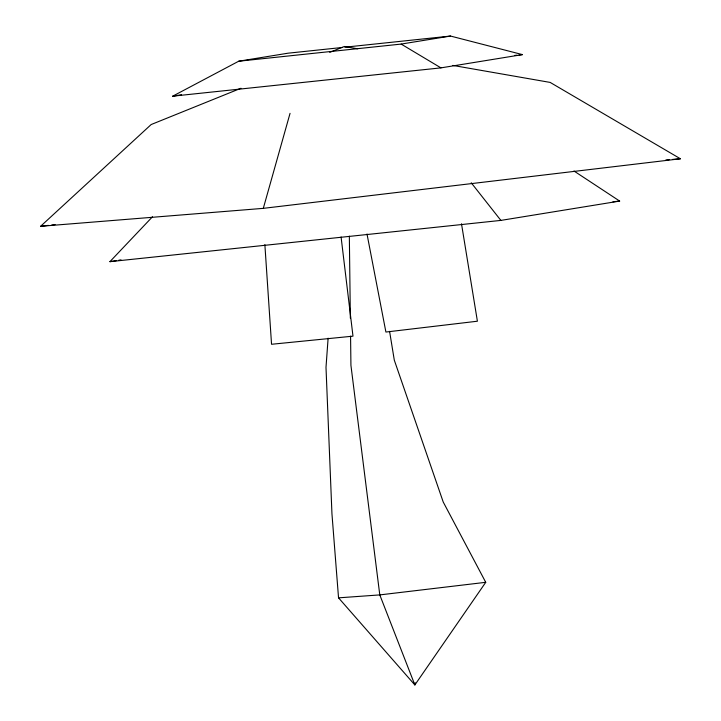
<?xml version="1.0" encoding="UTF-8"?>
<svg xmlns="http://www.w3.org/2000/svg" width="721" height="721" viewBox="0 0 721 721"><rect width="100%" height="100%" fill="white"/><g stroke="black" fill="none" stroke-linecap="round" stroke-linejoin="round"><path stroke-width="1.08" d="M328.118 338.167L326 367.35L331.948 513.767L338.537 597.844L414.863 684.95L485.738 582.316L443.226 502.023L394.297 360.139L389.583 331.345M415.188 682.724L414.863 684.95L379.787 594.906L350.929 365.34L350.568 336.139M240.976 88.25L151.167 124.535L40.583 226.304L263.3 208.351L290.049 113.341M573.97 171.003L619.663 201.078L500.879 220.401L109.907 261.669L152.51 216.751M344.809 47.207L450.517 36.05L522.446 54.607L440.937 67.873L172.689 96.181L238.705 61.222L288.067 53.192L342.592 47.442M329.749 52.381L344.377 46.477L357.652 48.794M238.705 61.222L401.155 44.08L450.517 36.05M172.689 96.181L181.503 94.748M109.907 261.669L116.568 260.578M118.794 260.218L121.011 259.857M40.583 226.304L48.415 225.376M51.768 224.97L55.12 224.573M263.3 208.351L680.417 158.773L550.168 82.419L452.806 65.413M485.738 582.316L379.787 594.906L338.537 597.844M514.623 55.436L516.858 55.202M519.093 54.967L522.446 54.607M612.94 201.781L619.663 201.078M665.862 159.945L669.223 159.674M672.576 159.404L680.417 158.773M401.155 44.08L440.937 67.873M471.237 182.792L500.879 220.401M366.998 233.992L385.906 332.039L477.401 321.215L461.494 223.771M341.078 236.948L352.984 336.157L271.547 344.277L264.868 244.626M349.343 236.173L350.352 318.168"/></g></svg>
